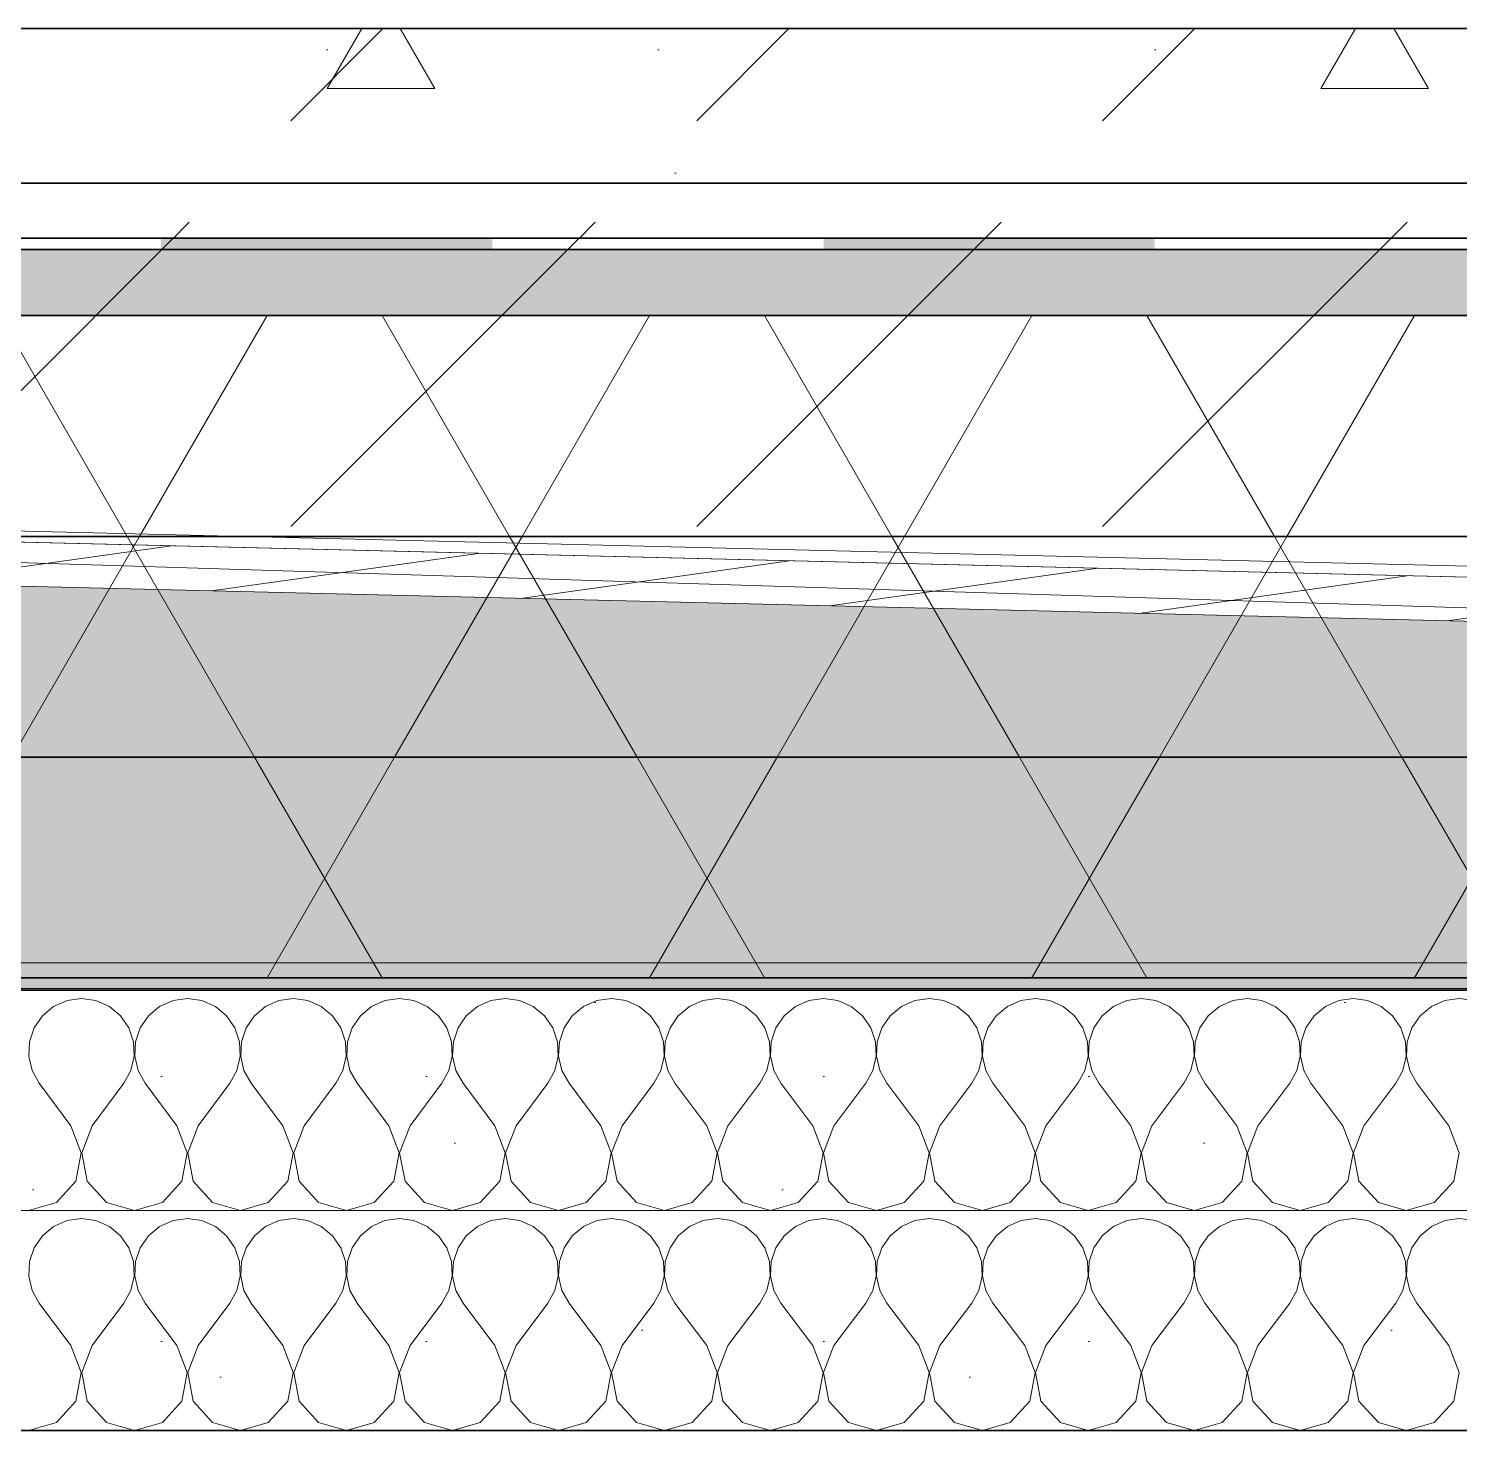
# Model space of a CAD drawing. Header units: millimetres. Extents: x 745166 to 884669, y -5000 to 15056.
# Drawn here: x 851832 to 852480, y 3029 to 3664 of the extents above; entities that cross this region are included whole.
import ezdxf

# ---------------------------------------------------------------- set-up
doc = ezdxf.new("R2010")
doc.units = ezdxf.units.MM
doc.header["$MEASUREMENT"] = 0
doc.linetypes.add('Wipeout_Contour', pattern=[1000, 0, -1000])
for name, color, linetype, lineweight in [('New_0_Pen_No__1', 7, 'Continuous', 13), ('New_0_Pen_No__19', 255, 'Continuous', 0), ('New_2D Drafting - General_Pen_No__1', 7, 'Continuous', 13), ('New_2D Drafting - General_Pen_No__19', 255, 'Continuous', 0), ('New_Shell - Roof_Pen_No__21', 7, 'Continuous', 35)]:
    doc.layers.add(name, color=color, linetype=linetype, lineweight=lineweight)
doc.layers.add('New_Shell - Roof', color=7, linetype='Continuous')
doc.layers.add('New_Structural - Bearing', color=7, linetype='Continuous')
pattern_1 = [(0, (1087092.2, 129.2), (0, 779.4229), [48.75, -401.25]), (0, (1087317.2, 518.9), (0, 779.4229), [48.75, -401.25]), (60, (1087092.2, 129.2), (-675, 389.7114), [48.75, -401.25]), (60, (1087542.2, 129.2), (-675, 389.7114), [48.75, -401.25]), (120, (1087141, 129.2), (675, 389.7114), [48.75, -401.25]), (120, (1087591, 129.2), (675, 389.7114), [48.75, -401.25]), (0, (1087092.23, 204.18), (0, 150), [0, -150, 0, -225]), (45, (1087167.23, 204.18), (-106.06602, 106.06602), [0, -112.5, 0, -187.5])]
pattern_2 = [(60, (1087092.23, 129.18), (-129.90381, 75), []), (120, (1087092.23, 129.18), (129.90381, 75), [])]

# ---------------------------------------------------------------- blocks, each defined once
blk = doc.blocks.new('*X3', base_point=(1087092.23, 129.18))
at = {"layer": 'New_Shell - Roof', "linetype": 'Continuous', "lineweight": 0, "true_color": 0x000000}
blk.add_hatch(color=18, dxfattribs=at).paths.add_polyline_path([(851718.5, 3564.18), (851718.5, 3534.18), (855718.5, 3534.18), (855718.5, 3564.18)])
blk = doc.blocks.new('*X4', base_point=(1087092.23, 129.18))
at = {"layer": 'New_Shell - Roof', "linetype": 'Continuous', "lineweight": 0, "true_color": 0x000000}
for points in [[(852042.39, 3569.18), (851892.39, 3569.18), (851892.39, 3564.18), (852042.39, 3564.18)], [(852342.39, 3569.18), (852192.39, 3569.18), (852192.39, 3564.18), (852342.39, 3564.18)]]:
    blk.add_hatch(color=18, dxfattribs=at).paths.add_polyline_path(points)
blk = doc.blocks.new('*X5', base_point=(1087092.23, 129.18))
at = {"layer": 'New_Shell - Roof', "linetype": 'Continuous', "lineweight": 0, "true_color": 0x000000}
for points in [[(852042.38, 3234.18), (851892.38, 3234.18), (851892.38, 3229.18), (852042.38, 3229.18)], [(852342.38, 3234.18), (852192.38, 3234.18), (852192.38, 3229.18), (852342.38, 3229.18)]]:
    blk.add_hatch(color=18, dxfattribs=at).paths.add_polyline_path(points)
blk = doc.blocks.new('*X6', base_point=(1087092.23, 129.18))
at = {"layer": 'New_0_Pen_No__1', "color": 7, "linetype": 'Continuous', "lineweight": 13}
for p, q in [((851849.78, 3124.26), (851843.72, 3121.59)), ((851856.33, 3125.18), (851849.78, 3124.26)), ((851862.89, 3124.26), (851856.33, 3125.18)), ((851868.95, 3121.59), (851862.89, 3124.26)), ((851897.78, 3124.26), (851891.72, 3121.59)), ((851904.33, 3125.18), (851897.78, 3124.26)), ((851910.89, 3124.26), (851904.33, 3125.18)), ((851916.95, 3121.59), (851910.89, 3124.26)), ((851945.78, 3124.26), (851939.72, 3121.59)), ((851952.33, 3125.18), (851945.78, 3124.26)), ((851958.89, 3124.26), (851952.33, 3125.18)), ((851964.95, 3121.59), (851958.89, 3124.26)), ((851993.78, 3124.26), (851987.72, 3121.59)), ((852000.33, 3125.18), (851993.78, 3124.26)), ((852006.89, 3124.26), (852000.33, 3125.18)), ((852012.95, 3121.59), (852006.89, 3124.26)), ((852041.78, 3124.26), (852035.72, 3121.59)), ((852048.33, 3125.18), (852041.78, 3124.26)), ((852054.89, 3124.26), (852048.33, 3125.18)), ((852060.95, 3121.59), (852054.89, 3124.26)), ((852089.78, 3124.26), (852083.72, 3121.59)), ((852096.33, 3125.18), (852089.78, 3124.26)), ((852102.89, 3124.26), (852096.33, 3125.18)), ((852108.95, 3121.59), (852102.89, 3124.26)), ((852137.78, 3124.26), (852131.72, 3121.59)), ((852144.33, 3125.18), (852137.78, 3124.26)), ((852150.89, 3124.26), (852144.33, 3125.18)), ((852156.95, 3121.59), (852150.89, 3124.26)), ((852185.78, 3124.26), (852179.72, 3121.59)), ((852192.33, 3125.18), (852185.78, 3124.26)), ((852198.89, 3124.26), (852192.33, 3125.18)), ((852204.95, 3121.59), (852198.89, 3124.26)), ((852233.78, 3124.26), (852227.72, 3121.59)), ((852240.33, 3125.18), (852233.78, 3124.26)), ((852246.89, 3124.26), (852240.33, 3125.18)), ((852252.95, 3121.59), (852246.89, 3124.26)), ((852281.78, 3124.26), (852275.72, 3121.59)), ((852288.33, 3125.18), (852281.78, 3124.26)), ((852294.89, 3124.26), (852288.33, 3125.18)), ((852300.95, 3121.59), (852294.89, 3124.26)), ((852329.78, 3124.26), (852323.72, 3121.59)), ((852336.33, 3125.18), (852329.78, 3124.26)), ((852342.89, 3124.26), (852336.33, 3125.18)), ((852348.95, 3121.59), (852342.89, 3124.26)), ((852377.78, 3124.26), (852371.72, 3121.59)), ((852384.33, 3125.18), (852377.78, 3124.26)), ((852390.89, 3124.26), (852384.33, 3125.18)), ((852396.95, 3121.59), (852390.89, 3124.26)), ((852425.78, 3124.26), (852419.72, 3121.59)), ((852432.33, 3125.18), (852425.78, 3124.26)), ((852438.89, 3124.26), (852432.33, 3125.18)), ((852444.95, 3121.59), (852438.89, 3124.26)), ((852473.78, 3124.26), (852467.72, 3121.59)), ((852480.33, 3125.18), (852473.78, 3124.26)), ((852486.89, 3124.26), (852480.33, 3125.18)), ((851838.62, 3117.37), (851834.87, 3111.91)), ((851843.72, 3121.59), (851838.62, 3117.37)), ((851874.05, 3117.37), (851868.95, 3121.59)), ((851877.8, 3111.91), (851874.05, 3117.37)), ((851886.62, 3117.37), (851882.87, 3111.91)), ((851891.72, 3121.59), (851886.62, 3117.37)), ((851922.05, 3117.37), (851916.95, 3121.59)), ((851925.8, 3111.91), (851922.05, 3117.37)), ((851934.62, 3117.37), (851930.87, 3111.91)), ((851939.72, 3121.59), (851934.62, 3117.37)), ((851970.05, 3117.37), (851964.95, 3121.59)), ((851973.8, 3111.91), (851970.05, 3117.37)), ((851982.62, 3117.37), (851978.87, 3111.91)), ((851987.72, 3121.59), (851982.62, 3117.37)), ((852018.05, 3117.37), (852012.95, 3121.59)), ((852021.8, 3111.91), (852018.05, 3117.37)), ((852030.62, 3117.37), (852026.87, 3111.91)), ((852035.72, 3121.59), (852030.62, 3117.37)), ((852066.05, 3117.37), (852060.95, 3121.59)), ((852069.8, 3111.91), (852066.05, 3117.37)), ((852078.62, 3117.37), (852074.87, 3111.91)), ((852083.72, 3121.59), (852078.62, 3117.37)), ((852114.05, 3117.37), (852108.95, 3121.59)), ((852117.8, 3111.91), (852114.05, 3117.37)), ((852126.62, 3117.37), (852122.87, 3111.91)), ((852131.72, 3121.59), (852126.62, 3117.37)), ((852162.05, 3117.37), (852156.95, 3121.59)), ((852165.8, 3111.91), (852162.05, 3117.37)), ((852174.62, 3117.37), (852170.87, 3111.91)), ((852179.72, 3121.59), (852174.62, 3117.37)), ((852210.05, 3117.37), (852204.95, 3121.59)), ((852213.8, 3111.91), (852210.05, 3117.37)), ((852222.62, 3117.37), (852218.87, 3111.91)), ((852227.72, 3121.59), (852222.62, 3117.37)), ((852258.05, 3117.37), (852252.95, 3121.59)), ((852261.8, 3111.91), (852258.05, 3117.37)), ((852270.62, 3117.37), (852266.87, 3111.91)), ((852275.72, 3121.59), (852270.62, 3117.37)), ((852306.05, 3117.37), (852300.95, 3121.59)), ((852309.8, 3111.91), (852306.05, 3117.37)), ((852318.62, 3117.37), (852314.87, 3111.91)), ((852323.72, 3121.59), (852318.62, 3117.37)), ((852354.05, 3117.37), (852348.95, 3121.59)), ((852357.8, 3111.91), (852354.05, 3117.37)), ((852366.62, 3117.37), (852362.87, 3111.91)), ((852371.72, 3121.59), (852366.62, 3117.37)), ((852402.05, 3117.37), (852396.95, 3121.59)), ((852405.8, 3111.91), (852402.05, 3117.37)), ((852414.62, 3117.37), (852410.87, 3111.91)), ((852419.72, 3121.59), (852414.62, 3117.37)), ((852450.05, 3117.37), (852444.95, 3121.59)), ((852453.8, 3111.91), (852450.05, 3117.37)), ((852462.62, 3117.37), (852458.87, 3111.91)), ((852467.72, 3121.59), (852462.62, 3117.37)), ((851834.87, 3111.91), (851832.75, 3105.64)), ((851879.92, 3105.64), (851877.8, 3111.91)), ((851882.87, 3111.91), (851880.75, 3105.64)), ((851927.92, 3105.64), (851925.8, 3111.91)), ((851930.87, 3111.91), (851928.75, 3105.64)), ((851975.92, 3105.64), (851973.8, 3111.91)), ((851978.87, 3111.91), (851976.75, 3105.64)), ((852023.92, 3105.64), (852021.8, 3111.91)), ((852026.87, 3111.91), (852024.75, 3105.64)), ((852071.92, 3105.64), (852069.8, 3111.91)), ((852074.87, 3111.91), (852072.75, 3105.64)), ((852119.92, 3105.64), (852117.8, 3111.91)), ((852122.87, 3111.91), (852120.75, 3105.64)), ((852167.92, 3105.64), (852165.8, 3111.91)), ((852170.87, 3111.91), (852168.75, 3105.64)), ((852215.92, 3105.64), (852213.8, 3111.91)), ((852218.87, 3111.91), (852216.75, 3105.64)), ((852263.92, 3105.64), (852261.8, 3111.91)), ((852266.87, 3111.91), (852264.75, 3105.64)), ((852311.92, 3105.64), (852309.8, 3111.91)), ((852314.87, 3111.91), (852312.75, 3105.64)), ((852359.92, 3105.64), (852357.8, 3111.91)), ((852362.87, 3111.91), (852360.75, 3105.64)), ((852407.92, 3105.64), (852405.8, 3111.91)), ((852410.87, 3111.91), (852408.75, 3105.64)), ((852455.92, 3105.64), (852453.8, 3111.91)), ((852458.87, 3111.91), (852456.75, 3105.64)), ((851832.75, 3105.64), (851832.43, 3099.02)), ((851880.24, 3099.02), (851879.92, 3105.64)), ((851880.75, 3105.64), (851880.43, 3099.02)), ((851928.24, 3099.02), (851927.92, 3105.64)), ((851928.75, 3105.64), (851928.43, 3099.02)), ((851976.24, 3099.02), (851975.92, 3105.64)), ((851976.75, 3105.64), (851976.43, 3099.02)), ((852024.24, 3099.02), (852023.92, 3105.64)), ((852024.75, 3105.64), (852024.43, 3099.02)), ((852072.24, 3099.02), (852071.92, 3105.64)), ((852072.75, 3105.64), (852072.43, 3099.02)), ((852120.24, 3099.02), (852119.92, 3105.64)), ((852120.75, 3105.64), (852120.43, 3099.02)), ((852168.24, 3099.02), (852167.92, 3105.64)), ((852168.75, 3105.64), (852168.43, 3099.02)), ((852216.24, 3099.02), (852215.92, 3105.64)), ((852216.75, 3105.64), (852216.43, 3099.02)), ((852264.24, 3099.02), (852263.92, 3105.64)), ((852264.75, 3105.64), (852264.43, 3099.02)), ((852312.24, 3099.02), (852311.92, 3105.64)), ((852312.75, 3105.64), (852312.43, 3099.02)), ((852360.24, 3099.02), (852359.92, 3105.64)), ((852360.75, 3105.64), (852360.43, 3099.02)), ((852408.24, 3099.02), (852407.92, 3105.64)), ((852408.75, 3105.64), (852408.43, 3099.02)), ((852456.24, 3099.02), (852455.92, 3105.64)), ((852456.75, 3105.64), (852456.43, 3099.02)), ((851832.43, 3099.02), (851833.93, 3092.57)), ((851878.74, 3092.57), (851880.24, 3099.02)), ((851880.43, 3099.02), (851881.93, 3092.57)), ((851926.74, 3092.57), (851928.24, 3099.02)), ((851928.43, 3099.02), (851929.93, 3092.57)), ((851974.74, 3092.57), (851976.24, 3099.02)), ((851976.43, 3099.02), (851977.93, 3092.57)), ((852022.74, 3092.57), (852024.24, 3099.02)), ((852024.43, 3099.02), (852025.93, 3092.57)), ((852070.74, 3092.57), (852072.24, 3099.02)), ((852072.43, 3099.02), (852073.93, 3092.57)), ((852118.74, 3092.57), (852120.24, 3099.02)), ((852120.43, 3099.02), (852121.93, 3092.57)), ((852166.74, 3092.57), (852168.24, 3099.02)), ((852168.43, 3099.02), (852169.93, 3092.57)), ((852214.74, 3092.57), (852216.24, 3099.02)), ((852216.43, 3099.02), (852217.93, 3092.57)), ((852262.74, 3092.57), (852264.24, 3099.02)), ((852264.43, 3099.02), (852265.93, 3092.57)), ((852310.74, 3092.57), (852312.24, 3099.02)), ((852312.43, 3099.02), (852313.93, 3092.57)), ((852358.74, 3092.57), (852360.24, 3099.02)), ((852360.43, 3099.02), (852361.93, 3092.57)), ((852406.74, 3092.57), (852408.24, 3099.02)), ((852408.43, 3099.02), (852409.93, 3092.57)), ((852454.74, 3092.57), (852456.24, 3099.02)), ((852456.43, 3099.02), (852457.93, 3092.57)), ((851833.93, 3092.57), (851837.13, 3086.78)), ((851875.53, 3086.78), (851878.74, 3092.57)), ((851881.93, 3092.57), (851885.13, 3086.78)), ((851923.53, 3086.78), (851926.74, 3092.57)), ((851929.93, 3092.57), (851933.13, 3086.78)), ((851971.53, 3086.78), (851974.74, 3092.57)), ((851977.93, 3092.57), (851981.13, 3086.78)), ((852019.53, 3086.78), (852022.74, 3092.57)), ((852025.93, 3092.57), (852029.13, 3086.78)), ((852067.53, 3086.78), (852070.74, 3092.57)), ((852073.93, 3092.57), (852077.13, 3086.78)), ((852115.53, 3086.78), (852118.74, 3092.57)), ((852121.93, 3092.57), (852125.13, 3086.78)), ((852163.53, 3086.78), (852166.74, 3092.57)), ((852169.93, 3092.57), (852173.13, 3086.78)), ((852211.53, 3086.78), (852214.74, 3092.57)), ((852217.93, 3092.57), (852221.13, 3086.78)), ((852259.53, 3086.78), (852262.74, 3092.57)), ((852265.93, 3092.57), (852269.13, 3086.78)), ((852307.53, 3086.78), (852310.74, 3092.57)), ((852313.93, 3092.57), (852317.13, 3086.78)), ((852355.53, 3086.78), (852358.74, 3092.57)), ((852361.93, 3092.57), (852365.13, 3086.78)), ((852403.53, 3086.78), (852406.74, 3092.57)), ((852409.93, 3092.57), (852413.13, 3086.78)), ((852451.53, 3086.78), (852454.74, 3092.57)), ((852457.93, 3092.57), (852461.13, 3086.78)), ((851851.53, 3067.58), (851837.13, 3086.78)), ((851861.13, 3067.58), (851875.53, 3086.78)), ((851899.53, 3067.58), (851885.13, 3086.78)), ((851909.13, 3067.58), (851923.53, 3086.78)), ((851947.53, 3067.58), (851933.13, 3086.78)), ((851957.13, 3067.58), (851971.53, 3086.78)), ((851995.53, 3067.58), (851981.13, 3086.78)), ((852005.13, 3067.58), (852019.53, 3086.78)), ((852043.53, 3067.58), (852029.13, 3086.78)), ((852053.13, 3067.58), (852067.53, 3086.78)), ((852091.53, 3067.58), (852077.13, 3086.78)), ((852101.13, 3067.58), (852115.53, 3086.78)), ((852139.53, 3067.58), (852125.13, 3086.78)), ((852149.13, 3067.58), (852163.53, 3086.78)), ((852187.53, 3067.58), (852173.13, 3086.78)), ((852197.13, 3067.58), (852211.53, 3086.78)), ((852235.53, 3067.58), (852221.13, 3086.78)), ((852245.13, 3067.58), (852259.53, 3086.78)), ((852283.53, 3067.58), (852269.13, 3086.78)), ((852293.13, 3067.58), (852307.53, 3086.78)), ((852331.53, 3067.58), (852317.13, 3086.78)), ((852341.13, 3067.58), (852355.53, 3086.78)), ((852379.53, 3067.58), (852365.13, 3086.78)), ((852389.13, 3067.58), (852403.53, 3086.78)), ((852427.53, 3067.58), (852413.13, 3086.78)), ((852437.13, 3067.58), (852451.53, 3086.78)), ((852475.53, 3067.58), (852461.13, 3086.78)), ((851856.24, 3055.33), (851851.53, 3067.58)), ((851861.13, 3067.58), (851856.43, 3055.33)), ((851904.24, 3055.33), (851899.53, 3067.58)), ((851909.13, 3067.58), (851904.43, 3055.33)), ((851952.24, 3055.33), (851947.53, 3067.58)), ((851957.13, 3067.58), (851952.43, 3055.33)), ((852000.24, 3055.33), (851995.53, 3067.58)), ((852005.13, 3067.58), (852000.43, 3055.33)), ((852048.24, 3055.33), (852043.53, 3067.58)), ((852053.13, 3067.58), (852048.43, 3055.33)), ((852096.24, 3055.33), (852091.53, 3067.58)), ((852101.13, 3067.58), (852096.43, 3055.33)), ((852144.24, 3055.33), (852139.53, 3067.58)), ((852149.13, 3067.58), (852144.43, 3055.33)), ((852192.24, 3055.33), (852187.53, 3067.58)), ((852197.13, 3067.58), (852192.43, 3055.33)), ((852240.24, 3055.33), (852235.53, 3067.58)), ((852245.13, 3067.58), (852240.43, 3055.33)), ((852288.24, 3055.33), (852283.53, 3067.58)), ((852293.13, 3067.58), (852288.43, 3055.33)), ((852336.24, 3055.33), (852331.53, 3067.58)), ((852341.13, 3067.58), (852336.43, 3055.33)), ((852384.24, 3055.33), (852379.53, 3067.58)), ((852389.13, 3067.58), (852384.43, 3055.33)), ((852432.24, 3055.33), (852427.53, 3067.58)), ((852437.13, 3067.58), (852432.43, 3055.33)), ((852480.24, 3055.33), (852475.53, 3067.58)), ((851853.8, 3042.44), (851856.24, 3055.33)), ((851856.43, 3055.33), (851858.87, 3042.44)), ((851901.8, 3042.44), (851904.24, 3055.33)), ((851904.43, 3055.33), (851906.87, 3042.44)), ((851949.8, 3042.44), (851952.24, 3055.33)), ((851952.43, 3055.33), (851954.87, 3042.44)), ((851997.8, 3042.44), (852000.24, 3055.33)), ((852000.43, 3055.33), (852002.87, 3042.44)), ((852045.8, 3042.44), (852048.24, 3055.33)), ((852048.43, 3055.33), (852050.87, 3042.44)), ((852093.8, 3042.44), (852096.24, 3055.33)), ((852096.43, 3055.33), (852098.87, 3042.44)), ((852141.8, 3042.44), (852144.24, 3055.33)), ((852144.43, 3055.33), (852146.87, 3042.44)), ((852189.8, 3042.44), (852192.24, 3055.33)), ((852192.43, 3055.33), (852194.87, 3042.44)), ((852237.8, 3042.44), (852240.24, 3055.33)), ((852240.43, 3055.33), (852242.87, 3042.44)), ((852285.8, 3042.44), (852288.24, 3055.33)), ((852288.43, 3055.33), (852290.87, 3042.44)), ((852333.8, 3042.44), (852336.24, 3055.33)), ((852336.43, 3055.33), (852338.87, 3042.44)), ((852381.8, 3042.44), (852384.24, 3055.33)), ((852384.43, 3055.33), (852386.87, 3042.44)), ((852429.8, 3042.44), (852432.24, 3055.33)), ((852432.43, 3055.33), (852434.87, 3042.44)), ((852477.8, 3042.44), (852480.24, 3055.33)), ((851844.95, 3032.76), (851853.8, 3042.44)), ((851858.87, 3042.44), (851867.72, 3032.76)), ((851892.95, 3032.76), (851901.8, 3042.44)), ((851906.87, 3042.44), (851915.72, 3032.76)), ((851940.95, 3032.76), (851949.8, 3042.44)), ((851954.87, 3042.44), (851963.72, 3032.76)), ((851988.95, 3032.76), (851997.8, 3042.44)), ((852002.87, 3042.44), (852011.72, 3032.76)), ((852036.95, 3032.76), (852045.8, 3042.44)), ((852050.87, 3042.44), (852059.72, 3032.76)), ((852084.95, 3032.76), (852093.8, 3042.44)), ((852098.87, 3042.44), (852107.72, 3032.76)), ((852132.95, 3032.76), (852141.8, 3042.44)), ((852146.87, 3042.44), (852155.72, 3032.76)), ((852180.95, 3032.76), (852189.8, 3042.44)), ((852194.87, 3042.44), (852203.72, 3032.76)), ((852228.95, 3032.76), (852237.8, 3042.44)), ((852242.87, 3042.44), (852251.72, 3032.76)), ((852276.95, 3032.76), (852285.8, 3042.44)), ((852290.87, 3042.44), (852299.72, 3032.76)), ((852324.95, 3032.76), (852333.8, 3042.44)), ((852338.87, 3042.44), (852347.72, 3032.76)), ((852372.95, 3032.76), (852381.8, 3042.44)), ((852386.87, 3042.44), (852395.72, 3032.76)), ((852420.95, 3032.76), (852429.8, 3042.44)), ((852434.87, 3042.44), (852443.72, 3032.76)), ((852468.95, 3032.76), (852477.8, 3042.44)), ((851832.33, 3029.18), (851844.95, 3032.76)), ((851867.72, 3032.76), (851880.33, 3029.18)), ((851880.33, 3029.18), (851892.95, 3032.76)), ((851915.72, 3032.76), (851928.33, 3029.18)), ((851928.33, 3029.18), (851940.95, 3032.76)), ((851963.72, 3032.76), (851976.33, 3029.18)), ((851976.33, 3029.18), (851988.95, 3032.76)), ((852011.72, 3032.76), (852024.33, 3029.18)), ((852024.33, 3029.18), (852036.95, 3032.76)), ((852059.72, 3032.76), (852072.33, 3029.18)), ((852072.33, 3029.18), (852084.95, 3032.76)), ((852107.72, 3032.76), (852120.33, 3029.18)), ((852120.33, 3029.18), (852132.95, 3032.76)), ((852155.72, 3032.76), (852168.33, 3029.18)), ((852168.33, 3029.18), (852180.95, 3032.76)), ((852203.72, 3032.76), (852216.33, 3029.18)), ((852216.33, 3029.18), (852228.95, 3032.76)), ((852251.72, 3032.76), (852264.33, 3029.18)), ((852264.33, 3029.18), (852276.95, 3032.76)), ((852299.72, 3032.76), (852312.33, 3029.18)), ((852312.33, 3029.18), (852324.95, 3032.76)), ((852347.72, 3032.76), (852360.33, 3029.18)), ((852360.33, 3029.18), (852372.95, 3032.76)), ((852395.72, 3032.76), (852408.33, 3029.18)), ((852408.33, 3029.18), (852420.95, 3032.76)), ((852443.72, 3032.76), (852456.33, 3029.18)), ((852456.33, 3029.18), (852468.95, 3032.76))]:
    blk.add_line(p, q, dxfattribs=at)
blk = doc.blocks.new('*X8', base_point=(1087092.23, 129.18))
at = {"layer": 'New_0_Pen_No__1', "color": 7, "linetype": 'Continuous', "lineweight": 13}
for p, q in [((851843.72, 3221.21), (851838.62, 3216.99)), ((851849.78, 3223.88), (851843.72, 3221.21)), ((851856.33, 3224.8), (851849.78, 3223.88)), ((851862.89, 3223.88), (851856.33, 3224.8)), ((851868.95, 3221.21), (851862.89, 3223.88)), ((851874.05, 3216.99), (851868.95, 3221.21)), ((851891.72, 3221.21), (851886.62, 3216.99)), ((851897.78, 3223.88), (851891.72, 3221.21)), ((851904.33, 3224.8), (851897.78, 3223.88)), ((851910.89, 3223.88), (851904.33, 3224.8)), ((851916.95, 3221.21), (851910.89, 3223.88)), ((851922.05, 3216.99), (851916.95, 3221.21)), ((851939.72, 3221.21), (851934.62, 3216.99)), ((851945.78, 3223.88), (851939.72, 3221.21)), ((851952.33, 3224.8), (851945.78, 3223.88)), ((851958.89, 3223.88), (851952.33, 3224.8)), ((851964.95, 3221.21), (851958.89, 3223.88)), ((851970.05, 3216.99), (851964.95, 3221.21)), ((851987.72, 3221.21), (851982.62, 3216.99)), ((851993.78, 3223.88), (851987.72, 3221.21)), ((852000.33, 3224.8), (851993.78, 3223.88)), ((852006.89, 3223.88), (852000.33, 3224.8)), ((852012.95, 3221.21), (852006.89, 3223.88)), ((852018.05, 3216.99), (852012.95, 3221.21)), ((852035.72, 3221.21), (852030.62, 3216.99)), ((852041.78, 3223.88), (852035.72, 3221.21)), ((852048.33, 3224.8), (852041.78, 3223.88)), ((852054.89, 3223.88), (852048.33, 3224.8)), ((852060.95, 3221.21), (852054.89, 3223.88)), ((852066.05, 3216.99), (852060.95, 3221.21)), ((852083.72, 3221.21), (852078.62, 3216.99)), ((852089.78, 3223.88), (852083.72, 3221.21)), ((852096.33, 3224.8), (852089.78, 3223.88)), ((852102.89, 3223.88), (852096.33, 3224.8)), ((852108.95, 3221.21), (852102.89, 3223.88)), ((852114.05, 3216.99), (852108.95, 3221.21)), ((852131.72, 3221.21), (852126.62, 3216.99)), ((852137.78, 3223.88), (852131.72, 3221.21)), ((852144.33, 3224.8), (852137.78, 3223.88)), ((852150.89, 3223.88), (852144.33, 3224.8)), ((852156.95, 3221.21), (852150.89, 3223.88)), ((852162.05, 3216.99), (852156.95, 3221.21)), ((852179.72, 3221.21), (852174.62, 3216.99)), ((852185.78, 3223.88), (852179.72, 3221.21)), ((852192.33, 3224.8), (852185.78, 3223.88)), ((852198.89, 3223.88), (852192.33, 3224.8)), ((852204.95, 3221.21), (852198.89, 3223.88)), ((852210.05, 3216.99), (852204.95, 3221.21)), ((852227.72, 3221.21), (852222.62, 3216.99)), ((852233.78, 3223.88), (852227.72, 3221.21)), ((852240.33, 3224.8), (852233.78, 3223.88)), ((852246.89, 3223.88), (852240.33, 3224.8)), ((852252.95, 3221.21), (852246.89, 3223.88)), ((852258.05, 3216.99), (852252.95, 3221.21)), ((852275.72, 3221.21), (852270.62, 3216.99)), ((852281.78, 3223.88), (852275.72, 3221.21)), ((852288.33, 3224.8), (852281.78, 3223.88)), ((852294.89, 3223.88), (852288.33, 3224.8)), ((852300.95, 3221.21), (852294.89, 3223.88)), ((852306.05, 3216.99), (852300.95, 3221.21)), ((852323.72, 3221.21), (852318.62, 3216.99)), ((852329.78, 3223.88), (852323.72, 3221.21)), ((852336.33, 3224.8), (852329.78, 3223.88)), ((852342.89, 3223.88), (852336.33, 3224.8)), ((852348.95, 3221.21), (852342.89, 3223.88)), ((852354.05, 3216.99), (852348.95, 3221.21)), ((852371.72, 3221.21), (852366.62, 3216.99)), ((852377.78, 3223.88), (852371.72, 3221.21)), ((852384.33, 3224.8), (852377.78, 3223.88)), ((852390.89, 3223.88), (852384.33, 3224.8)), ((852396.95, 3221.21), (852390.89, 3223.88)), ((852402.05, 3216.99), (852396.95, 3221.21)), ((852419.72, 3221.21), (852414.62, 3216.99)), ((852425.78, 3223.88), (852419.72, 3221.21)), ((852432.33, 3224.8), (852425.78, 3223.88)), ((852438.89, 3223.88), (852432.33, 3224.8)), ((852444.95, 3221.21), (852438.89, 3223.88)), ((852450.05, 3216.99), (852444.95, 3221.21)), ((852467.72, 3221.21), (852462.62, 3216.99)), ((852473.78, 3223.88), (852467.72, 3221.21)), ((852480.33, 3224.8), (852473.78, 3223.88)), ((852486.89, 3223.88), (852480.33, 3224.8)), ((851838.62, 3216.99), (851834.87, 3211.53)), ((851877.8, 3211.53), (851874.05, 3216.99)), ((851886.62, 3216.99), (851882.87, 3211.53)), ((851925.8, 3211.53), (851922.05, 3216.99)), ((851934.62, 3216.99), (851930.87, 3211.53)), ((851973.8, 3211.53), (851970.05, 3216.99)), ((851982.62, 3216.99), (851978.87, 3211.53)), ((852021.8, 3211.53), (852018.05, 3216.99)), ((852030.62, 3216.99), (852026.87, 3211.53)), ((852069.8, 3211.53), (852066.05, 3216.99)), ((852078.62, 3216.99), (852074.87, 3211.53)), ((852117.8, 3211.53), (852114.05, 3216.99)), ((852126.62, 3216.99), (852122.87, 3211.53)), ((852165.8, 3211.53), (852162.05, 3216.99)), ((852174.62, 3216.99), (852170.87, 3211.53)), ((852213.8, 3211.53), (852210.05, 3216.99)), ((852222.62, 3216.99), (852218.87, 3211.53)), ((852261.8, 3211.53), (852258.05, 3216.99)), ((852270.62, 3216.99), (852266.87, 3211.53)), ((852309.8, 3211.53), (852306.05, 3216.99)), ((852318.62, 3216.99), (852314.87, 3211.53)), ((852357.8, 3211.53), (852354.05, 3216.99)), ((852366.62, 3216.99), (852362.87, 3211.53)), ((852405.8, 3211.53), (852402.05, 3216.99)), ((852414.62, 3216.99), (852410.87, 3211.53)), ((852453.8, 3211.53), (852450.05, 3216.99)), ((852462.62, 3216.99), (852458.87, 3211.53)), ((851834.87, 3211.53), (851832.75, 3205.25)), ((851879.92, 3205.25), (851877.8, 3211.53)), ((851882.87, 3211.53), (851880.75, 3205.25)), ((851927.92, 3205.25), (851925.8, 3211.53)), ((851930.87, 3211.53), (851928.75, 3205.25)), ((851975.92, 3205.25), (851973.8, 3211.53)), ((851978.87, 3211.53), (851976.75, 3205.25)), ((852023.92, 3205.25), (852021.8, 3211.53)), ((852026.87, 3211.53), (852024.75, 3205.25)), ((852071.92, 3205.25), (852069.8, 3211.53)), ((852074.87, 3211.53), (852072.75, 3205.25)), ((852119.92, 3205.25), (852117.8, 3211.53)), ((852122.87, 3211.53), (852120.75, 3205.25)), ((852167.92, 3205.25), (852165.8, 3211.53)), ((852170.87, 3211.53), (852168.75, 3205.25)), ((852215.92, 3205.25), (852213.8, 3211.53)), ((852218.87, 3211.53), (852216.75, 3205.25)), ((852263.92, 3205.25), (852261.8, 3211.53)), ((852266.87, 3211.53), (852264.75, 3205.25)), ((852311.92, 3205.25), (852309.8, 3211.53)), ((852314.87, 3211.53), (852312.75, 3205.25)), ((852359.92, 3205.25), (852357.8, 3211.53)), ((852362.87, 3211.53), (852360.75, 3205.25)), ((852407.92, 3205.25), (852405.8, 3211.53)), ((852410.87, 3211.53), (852408.75, 3205.25)), ((852455.92, 3205.25), (852453.8, 3211.53)), ((852458.87, 3211.53), (852456.75, 3205.25)), ((851832.75, 3205.25), (851832.43, 3198.64)), ((851880.24, 3198.64), (851879.92, 3205.25)), ((851880.75, 3205.25), (851880.43, 3198.64)), ((851928.24, 3198.64), (851927.92, 3205.25)), ((851928.75, 3205.25), (851928.43, 3198.64)), ((851976.24, 3198.64), (851975.92, 3205.25)), ((851976.75, 3205.25), (851976.43, 3198.64)), ((852024.24, 3198.64), (852023.92, 3205.25)), ((852024.75, 3205.25), (852024.43, 3198.64)), ((852072.24, 3198.64), (852071.92, 3205.25)), ((852072.75, 3205.25), (852072.43, 3198.64)), ((852120.24, 3198.64), (852119.92, 3205.25)), ((852120.75, 3205.25), (852120.43, 3198.64)), ((852168.24, 3198.64), (852167.92, 3205.25)), ((852168.75, 3205.25), (852168.43, 3198.64)), ((852216.24, 3198.64), (852215.92, 3205.25)), ((852216.75, 3205.25), (852216.43, 3198.64)), ((852264.24, 3198.64), (852263.92, 3205.25)), ((852264.75, 3205.25), (852264.43, 3198.64)), ((852312.24, 3198.64), (852311.92, 3205.25)), ((852312.75, 3205.25), (852312.43, 3198.64)), ((852360.24, 3198.64), (852359.92, 3205.25)), ((852360.75, 3205.25), (852360.43, 3198.64)), ((852408.24, 3198.64), (852407.92, 3205.25)), ((852408.75, 3205.25), (852408.43, 3198.64)), ((852456.24, 3198.64), (852455.92, 3205.25)), ((852456.75, 3205.25), (852456.43, 3198.64)), ((851832.43, 3198.64), (851833.93, 3192.19)), ((851878.74, 3192.19), (851880.24, 3198.64)), ((851880.43, 3198.64), (851881.93, 3192.19)), ((851926.74, 3192.19), (851928.24, 3198.64)), ((851928.43, 3198.64), (851929.93, 3192.19)), ((851974.74, 3192.19), (851976.24, 3198.64)), ((851976.43, 3198.64), (851977.93, 3192.19)), ((852022.74, 3192.19), (852024.24, 3198.64)), ((852024.43, 3198.64), (852025.93, 3192.19)), ((852070.74, 3192.19), (852072.24, 3198.64)), ((852072.43, 3198.64), (852073.93, 3192.19)), ((852118.74, 3192.19), (852120.24, 3198.64)), ((852120.43, 3198.64), (852121.93, 3192.19)), ((852166.74, 3192.19), (852168.24, 3198.64)), ((852168.43, 3198.64), (852169.93, 3192.19)), ((852214.74, 3192.19), (852216.24, 3198.64)), ((852216.43, 3198.64), (852217.93, 3192.19)), ((852262.74, 3192.19), (852264.24, 3198.64)), ((852264.43, 3198.64), (852265.93, 3192.19)), ((852310.74, 3192.19), (852312.24, 3198.64)), ((852312.43, 3198.64), (852313.93, 3192.19)), ((852358.74, 3192.19), (852360.24, 3198.64)), ((852360.43, 3198.64), (852361.93, 3192.19)), ((852406.74, 3192.19), (852408.24, 3198.64)), ((852408.43, 3198.64), (852409.93, 3192.19)), ((852454.74, 3192.19), (852456.24, 3198.64)), ((852456.43, 3198.64), (852457.93, 3192.19)), ((851833.93, 3192.19), (851837.13, 3186.4)), ((851875.53, 3186.4), (851878.74, 3192.19)), ((851881.93, 3192.19), (851885.13, 3186.4)), ((851923.53, 3186.4), (851926.74, 3192.19)), ((851929.93, 3192.19), (851933.13, 3186.4)), ((851971.53, 3186.4), (851974.74, 3192.19)), ((851977.93, 3192.19), (851981.13, 3186.4)), ((852019.53, 3186.4), (852022.74, 3192.19)), ((852025.93, 3192.19), (852029.13, 3186.4)), ((852067.53, 3186.4), (852070.74, 3192.19)), ((852073.93, 3192.19), (852077.13, 3186.4)), ((852115.53, 3186.4), (852118.74, 3192.19)), ((852121.93, 3192.19), (852125.13, 3186.4)), ((852163.53, 3186.4), (852166.74, 3192.19)), ((852169.93, 3192.19), (852173.13, 3186.4)), ((852211.53, 3186.4), (852214.74, 3192.19)), ((852217.93, 3192.19), (852221.13, 3186.4)), ((852259.53, 3186.4), (852262.74, 3192.19)), ((852265.93, 3192.19), (852269.13, 3186.4)), ((852307.53, 3186.4), (852310.74, 3192.19)), ((852313.93, 3192.19), (852317.13, 3186.4)), ((852355.53, 3186.4), (852358.74, 3192.19)), ((852361.93, 3192.19), (852365.13, 3186.4)), ((852403.53, 3186.4), (852406.74, 3192.19)), ((852409.93, 3192.19), (852413.13, 3186.4)), ((852451.53, 3186.4), (852454.74, 3192.19)), ((852457.93, 3192.19), (852461.13, 3186.4)), ((851851.53, 3167.2), (851837.13, 3186.4)), ((851861.13, 3167.2), (851875.53, 3186.4)), ((851899.53, 3167.2), (851885.13, 3186.4)), ((851909.13, 3167.2), (851923.53, 3186.4)), ((851947.53, 3167.2), (851933.13, 3186.4)), ((851957.13, 3167.2), (851971.53, 3186.4)), ((851995.53, 3167.2), (851981.13, 3186.4)), ((852005.13, 3167.2), (852019.53, 3186.4)), ((852043.53, 3167.2), (852029.13, 3186.4)), ((852053.13, 3167.2), (852067.53, 3186.4)), ((852091.53, 3167.2), (852077.13, 3186.4)), ((852101.13, 3167.2), (852115.53, 3186.4)), ((852139.53, 3167.2), (852125.13, 3186.4)), ((852149.13, 3167.2), (852163.53, 3186.4)), ((852187.53, 3167.2), (852173.13, 3186.4)), ((852197.13, 3167.2), (852211.53, 3186.4)), ((852235.53, 3167.2), (852221.13, 3186.4)), ((852245.13, 3167.2), (852259.53, 3186.4)), ((852283.53, 3167.2), (852269.13, 3186.4)), ((852293.13, 3167.2), (852307.53, 3186.4)), ((852331.53, 3167.2), (852317.13, 3186.4)), ((852341.13, 3167.2), (852355.53, 3186.4)), ((852379.53, 3167.2), (852365.13, 3186.4)), ((852389.13, 3167.2), (852403.53, 3186.4)), ((852427.53, 3167.2), (852413.13, 3186.4)), ((852437.13, 3167.2), (852451.53, 3186.4)), ((852475.53, 3167.2), (852461.13, 3186.4)), ((851856.24, 3154.95), (851851.53, 3167.2)), ((851861.13, 3167.2), (851856.43, 3154.95)), ((851904.24, 3154.95), (851899.53, 3167.2)), ((851909.13, 3167.2), (851904.43, 3154.95)), ((851952.24, 3154.95), (851947.53, 3167.2)), ((851957.13, 3167.2), (851952.43, 3154.95)), ((852000.24, 3154.95), (851995.53, 3167.2)), ((852005.13, 3167.2), (852000.43, 3154.95)), ((852048.24, 3154.95), (852043.53, 3167.2)), ((852053.13, 3167.2), (852048.43, 3154.95)), ((852096.24, 3154.95), (852091.53, 3167.2)), ((852101.13, 3167.2), (852096.43, 3154.95)), ((852144.24, 3154.95), (852139.53, 3167.2)), ((852149.13, 3167.2), (852144.43, 3154.95)), ((852192.24, 3154.95), (852187.53, 3167.2)), ((852197.13, 3167.2), (852192.43, 3154.95)), ((852240.24, 3154.95), (852235.53, 3167.2)), ((852245.13, 3167.2), (852240.43, 3154.95)), ((852288.24, 3154.95), (852283.53, 3167.2)), ((852293.13, 3167.2), (852288.43, 3154.95)), ((852336.24, 3154.95), (852331.53, 3167.2)), ((852341.13, 3167.2), (852336.43, 3154.95)), ((852384.24, 3154.95), (852379.53, 3167.2)), ((852389.13, 3167.2), (852384.43, 3154.95)), ((852432.24, 3154.95), (852427.53, 3167.2)), ((852437.13, 3167.2), (852432.43, 3154.95)), ((852480.24, 3154.95), (852475.53, 3167.2)), ((851853.8, 3142.06), (851856.24, 3154.95)), ((851856.43, 3154.95), (851858.87, 3142.06)), ((851901.8, 3142.06), (851904.24, 3154.95)), ((851904.43, 3154.95), (851906.87, 3142.06)), ((851949.8, 3142.06), (851952.24, 3154.95)), ((851952.43, 3154.95), (851954.87, 3142.06)), ((851997.8, 3142.06), (852000.24, 3154.95)), ((852000.43, 3154.95), (852002.87, 3142.06)), ((852045.8, 3142.06), (852048.24, 3154.95)), ((852048.43, 3154.95), (852050.87, 3142.06)), ((852093.8, 3142.06), (852096.24, 3154.95)), ((852096.43, 3154.95), (852098.87, 3142.06)), ((852141.8, 3142.06), (852144.24, 3154.95)), ((852144.43, 3154.95), (852146.87, 3142.06)), ((852189.8, 3142.06), (852192.24, 3154.95)), ((852192.43, 3154.95), (852194.87, 3142.06)), ((852237.8, 3142.06), (852240.24, 3154.95)), ((852240.43, 3154.95), (852242.87, 3142.06)), ((852285.8, 3142.06), (852288.24, 3154.95)), ((852288.43, 3154.95), (852290.87, 3142.06)), ((852333.8, 3142.06), (852336.24, 3154.95)), ((852336.43, 3154.95), (852338.87, 3142.06)), ((852381.8, 3142.06), (852384.24, 3154.95)), ((852384.43, 3154.95), (852386.87, 3142.06)), ((852429.8, 3142.06), (852432.24, 3154.95)), ((852432.43, 3154.95), (852434.87, 3142.06)), ((852477.8, 3142.06), (852480.24, 3154.95)), ((851844.95, 3132.38), (851853.8, 3142.06)), ((851858.87, 3142.06), (851867.72, 3132.38)), ((851892.95, 3132.38), (851901.8, 3142.06)), ((851906.87, 3142.06), (851915.72, 3132.38)), ((851940.95, 3132.38), (851949.8, 3142.06)), ((851954.87, 3142.06), (851963.72, 3132.38)), ((851988.95, 3132.38), (851997.8, 3142.06)), ((852002.87, 3142.06), (852011.72, 3132.38)), ((852036.95, 3132.38), (852045.8, 3142.06)), ((852050.87, 3142.06), (852059.72, 3132.38)), ((852084.95, 3132.38), (852093.8, 3142.06)), ((852098.87, 3142.06), (852107.72, 3132.38)), ((852132.95, 3132.38), (852141.8, 3142.06)), ((852146.87, 3142.06), (852155.72, 3132.38)), ((852180.95, 3132.38), (852189.8, 3142.06)), ((852194.87, 3142.06), (852203.72, 3132.38)), ((852228.95, 3132.38), (852237.8, 3142.06)), ((852242.87, 3142.06), (852251.72, 3132.38)), ((852276.95, 3132.38), (852285.8, 3142.06)), ((852290.87, 3142.06), (852299.72, 3132.38)), ((852324.95, 3132.38), (852333.8, 3142.06)), ((852338.87, 3142.06), (852347.72, 3132.38)), ((852372.95, 3132.38), (852381.8, 3142.06)), ((852386.87, 3142.06), (852395.72, 3132.38)), ((852420.95, 3132.38), (852429.8, 3142.06)), ((852434.87, 3142.06), (852443.72, 3132.38)), ((852468.95, 3132.38), (852477.8, 3142.06)), ((851832.33, 3128.8), (851844.95, 3132.38)), ((851867.72, 3132.38), (851880.33, 3128.8)), ((851880.33, 3128.8), (851892.95, 3132.38)), ((851915.72, 3132.38), (851928.33, 3128.8)), ((851928.33, 3128.8), (851940.95, 3132.38)), ((851963.72, 3132.38), (851976.33, 3128.8)), ((851976.33, 3128.8), (851988.95, 3132.38)), ((852011.72, 3132.38), (852024.33, 3128.8)), ((852024.33, 3128.8), (852036.95, 3132.38)), ((852059.72, 3132.38), (852072.33, 3128.8)), ((852072.33, 3128.8), (852084.95, 3132.38)), ((852107.72, 3132.38), (852120.33, 3128.8)), ((852120.33, 3128.8), (852132.95, 3132.38)), ((852155.72, 3132.38), (852168.33, 3128.8)), ((852168.33, 3128.8), (852180.95, 3132.38)), ((852203.72, 3132.38), (852216.33, 3128.8)), ((852216.33, 3128.8), (852228.95, 3132.38)), ((852251.72, 3132.38), (852264.33, 3128.8)), ((852264.33, 3128.8), (852276.95, 3132.38)), ((852299.72, 3132.38), (852312.33, 3128.8)), ((852312.33, 3128.8), (852324.95, 3132.38)), ((852347.72, 3132.38), (852360.33, 3128.8)), ((852360.33, 3128.8), (852372.95, 3132.38)), ((852395.72, 3132.38), (852408.33, 3128.8)), ((852408.33, 3128.8), (852420.95, 3132.38)), ((852443.72, 3132.38), (852456.33, 3128.8)), ((852456.33, 3128.8), (852468.95, 3132.38))]:
    blk.add_line(p, q, dxfattribs=at)
blk = doc.blocks.new('*X9', base_point=(1087092.23, 129.18))
at = {"layer": 'New_0_Pen_No__1', "linetype": 'Continuous', "lineweight": 0, "true_color": 0x000000}
blk.add_hatch(color=18, dxfattribs=at).paths.add_polyline_path([(855858.5, 3241.03), (851578.5, 3241.03), (851578.5, 3228.41), (855858.5, 3228.41)])

msp = doc.modelspace()

# ---------------------------------------------------------------- hatches: boundary and pattern name
at = {"layer": 'New_0_Pen_No__1', "linetype": 'Continuous', "lineweight": 13}
h = msp.add_hatch(dxfattribs=at)
h.set_pattern_fill('Wood_0005', style=0, pattern_type=2)
h.set_pattern_definition([(7.974, (854293.925, 3351.843), (-3.67714, 22.47348), [])])
h.paths.add_polyline_path([(850626.5, 3440.68), (856835.73, 3290.27), (856835.59, 3310.28), (850626.36, 3460.69)])
h = msp.add_hatch(dxfattribs=at)
h.set_pattern_fill('Lightweight_Concrete_0005', style=0, pattern_type=2)
h.set_pattern_definition(pattern_1)
h.paths.add_polyline_path([(856945.75, 3307.62), (850727.54, 3458.23), (850727.66, 3463.23), (856945.78, 3312.62)])
at = {"layer": 'New_0_Pen_No__19', "linetype": 'Continuous', "lineweight": 0}
msp.add_hatch(color=255, dxfattribs=at).paths.add_polyline_path([(850626.5, 3241.03), (856811.35, 3241.03), (856811.35, 3290.86), (850626.5, 3440.68)])
at = {"layer": 'New_Shell - Roof', "linetype": 'Continuous', "lineweight": 0, "true_color": 0x000000}
h = msp.add_hatch(dxfattribs=at)
h.set_pattern_fill('Batt_Insulation_0005', color=18, style=0, pattern_type=2)
h.set_pattern_definition(pattern_2)
h.paths.add_polyline_path([(851718.5, 3534.18), (851718.5, 3434.18), (855718.5, 3434.18), (855718.5, 3534.18)])
h = msp.add_hatch(dxfattribs=at)
h.set_pattern_fill('Batt_Insulation_0005', color=18, style=0, pattern_type=2)
h.set_pattern_definition(pattern_2)
h.paths.add_polyline_path([(851718.5, 3434.18), (851718.5, 3334.18), (855718.5, 3334.18), (855718.5, 3434.18)])
h = msp.add_hatch(dxfattribs=at)
h.set_pattern_fill('Batt_Insulation_0005', color=18, style=0, pattern_type=2)
h.set_pattern_definition(pattern_2)
h.paths.add_polyline_path([(851718.5, 3334.18), (851718.5, 3234.18), (855718.5, 3234.18), (855718.5, 3334.18)])
h = msp.add_hatch(dxfattribs=at)
h.set_pattern_fill('Structural_Concrete_0005', color=18, style=0, pattern_type=2)
h.set_pattern_definition([(0, (1087092.2, 129.2), (0, 623.5383), [60, -300]), (0, (1087272.2, 440.95), (0, 623.5383), [60, -300]), (60, (1087092.2, 129.2), (-540, 311.7692), [60, -300]), (60, (1087452.2, 129.2), (-540, 311.7692), [60, -300]), (120, (1087152.2, 129.2), (540, 311.7692), [60, -300]), (120, (1087512.2, 129.2), (540, 311.7692), [60, -300]), (0, (1087092.23, 189.18), (0, 120.000005), [0, -120.000005, 0, -180.00001]), (45, (1087152.23, 189.18), (-84.85282, 84.85282), [0, -90.000004, 0, -150.000006])])
h.paths.add_polyline_path([(851718.5, 3229.18), (851718.5, 3029.18), (855718.5, 3029.18), (855718.5, 3229.18)])

# ---------------------------------------------------------------- linework, layer by layer
at = {"layer": 'New_0_Pen_No__1', "color": 7, "linetype": 'Continuous', "lineweight": 13, "flags": 128}
for points in [[(850626.5, 3440.68), (856835.73, 3290.27), (856835.59, 3310.28), (850626.36, 3460.69)], [(856945.75, 3307.62), (850727.54, 3458.23), (850727.66, 3463.23), (856945.78, 3312.62)], [(850626.5, 3241.03), (856811.35, 3241.03), (856811.35, 3290.86), (850626.5, 3440.68)], [(855858.5, 3241.03), (855858.5, 3228.41), (851578.5, 3228.41), (851578.5, 3241.03)], [(855858.5, 3228.41), (855858.5, 3128.8), (851578.5, 3128.8), (851578.5, 3228.41)], [(855858.5, 3128.8), (855858.5, 3029.18), (851578.5, 3029.18), (851578.5, 3128.8)]]:
    msp.add_lwpolyline(points, close=True, dxfattribs=at)
at = {"layer": 'New_Shell - Roof_Pen_No__21', "color": 7, "linetype": 'Continuous', "lineweight": 35}
for p, q in [((856846.5, 3664.18), (850390.5, 3664.18)), ((855718.5, 3564.18), (851718.5, 3564.18)), ((855718.5, 3534.18), (851718.5, 3534.18)), ((855718.5, 3434.18), (851718.5, 3434.18)), ((855718.5, 3334.18), (851718.5, 3334.18)), ((855718.5, 3234.18), (851718.5, 3234.18)), ((855718.5, 3229.18), (851718.5, 3229.18)), ((855718.5, 3029.18), (851718.5, 3029.18))]:
    msp.add_line(p, q, dxfattribs=at)

# ---------------------------------------------------------------- block references
at = {"layer": 'New_0_Pen_No__1', "color": 7, "linetype": 'Continuous', "lineweight": 13}
for name in ['*X9', '*X8', '*X6']:
    msp.add_blockref(name, (1087092.23, 129.18), dxfattribs=at)
at = {"layer": 'New_Shell - Roof', "lineweight": 0}
for name in ['*X3', '*X5']:
    msp.add_blockref(name, (1087092.23, 129.18), dxfattribs=at)

# ---------------------------------------------------------------- wipeouts: each hides what was drawn before it
at = {"color": 254, "linetype": 'Wipeout_Contour', "lineweight": 0, "ltscale": 3414904.070179949}
msp.add_wipeout([(851718.5, 3594.18), (851718.5, 3569.18), (855718.5, 3569.18), (855718.5, 3594.18)], dxfattribs=at).dxf.layer = 'New_Structural - Bearing'

# ---------------------------------------------------------------- next in the draw order: hatches: boundary and pattern name
at = {"layer": 'New_2D Drafting - General_Pen_No__19', "linetype": 'Continuous', "lineweight": 0}
h = msp.add_hatch(dxfattribs=at)
h.set_pattern_fill('Dashed_0005', color=255, style=0, pattern_type=2)
h.set_pattern_definition([(45, (1087092.23, 129.18), (-183.84776, 183.84776), [195, -65]), (45, (1087092.23, 313.03), (-183.84776, 183.84776), [195, -65])])
h.paths.add_polyline_path([(850682.96, 3458.06), (856846.5, 3265.3), (856846.5, 3664.18), (850682.96, 3664.18)])
at = {"layer": 'New_Shell - Roof', "linetype": 'Continuous', "lineweight": 0, "true_color": 0x000000}
h = msp.add_hatch(dxfattribs=at)
h.set_pattern_fill('Lightweight_Concrete_0005', color=18, style=0, pattern_type=2)
h.set_pattern_definition(pattern_1)
h.paths.add_polyline_path([(850390.5, 3594.18), (856846.5, 3594.18), (856846.5, 3664.18), (850390.5, 3664.18)])

# ---------------------------------------------------------------- next in the draw order: linework, layer by layer
at = {"layer": 'New_2D Drafting - General_Pen_No__1', "color": 7, "linetype": 'Continuous', "lineweight": 13, "flags": 128}
msp.add_lwpolyline([(850682.96, 3458.06), (856846.5, 3265.3), (856846.5, 3664.18), (850682.96, 3664.18)], close=True, dxfattribs=at)
at = {"layer": 'New_Shell - Roof_Pen_No__21', "color": 7, "linetype": 'Continuous', "lineweight": 35}
for p, q in [((855718.5, 3594.18), (851718.5, 3594.18)), ((855718.5, 3569.18), (851718.5, 3569.18))]:
    msp.add_line(p, q, dxfattribs=at)

# ---------------------------------------------------------------- next in the draw order: block references
at = {"layer": 'New_Shell - Roof', "lineweight": 0}
msp.add_blockref('*X4', (1087092.23, 129.18), dxfattribs=at)

doc.saveas('drawing.dxf')
